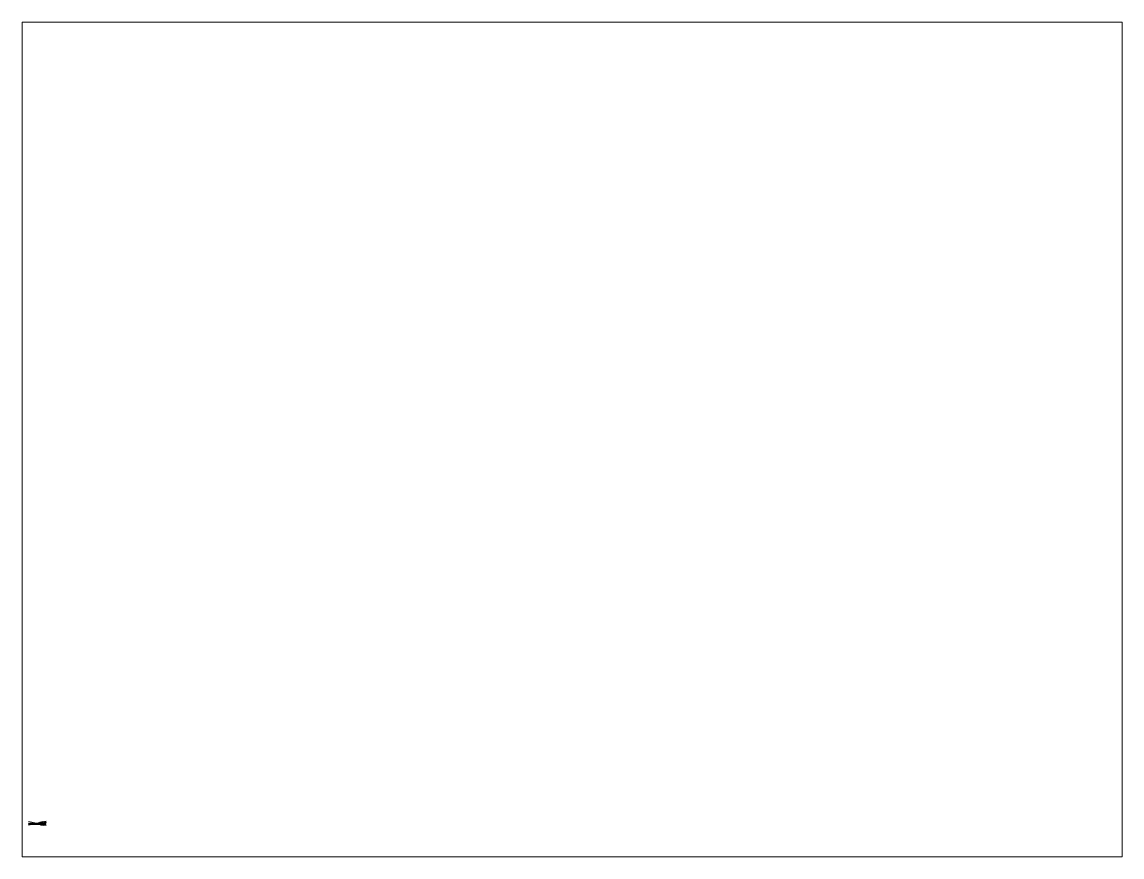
# Paper-space layout 'Layout1' of a CAD drawing. Header units: metres. Extents: x 26 to 231, y 20 to 176.
# The model-space entities are those that its viewports show. They can reach past a viewport. Long polylines and large blocks are cut down to what shows.
import ezdxf

# ---------------------------------------------------------------- set-up
doc = ezdxf.new("R2010")
doc.units = ezdxf.units.M
doc.header["$LTSCALE"] = 0.2

msp = doc.modelspace()

# ---------------------------------------------------------------- linework, layer by layer
for p, q in [((0, 0.96), (6.8, -0.38)), ((6.8, 0.96), (0, -0.38))]:
    msp.add_line(p, q)
for points in [[(4.92, 0.07), (0, 0.07), (0, 0.07), (0, -0.07), (0, -0.07), (4.42, -0.08)], [(5.25, 0.21), (5.25, 0.66), (5.25, 0.66), (4.4, 0.66), (4.4, 0.66), (5.6, 0.96), (5.6, 0.96), (6.8, 0.66), (6.8, 0.66), (5.95, 0.66), (5.95, 0.66), (5.95, 0.36)]]:
    msp.add_lwpolyline(points)
at = {"linetype": 'Continuous'}
for major_axis, ratio, start_param, end_param in [((1.2, 0), 0.3125, -2.940235, 1.274828), ((0.72, 0), 0.333997, 2.824404, 8.361647)]:
    msp.add_ellipse((5.6, 0), major_axis=major_axis, ratio=ratio, start_param=start_param, end_param=end_param, dxfattribs=at)

psp = doc.layouts.get("Layout1")

# ---------------------------------------------------------------- viewports
at = {"layer": '0'}
psp.add_viewport(center=(128.5, 97.5), size=(205.6, 156), view_center_point=(210, 148.5), view_height=322.4409, dxfattribs=at)

doc.saveas('drawing.dxf')
